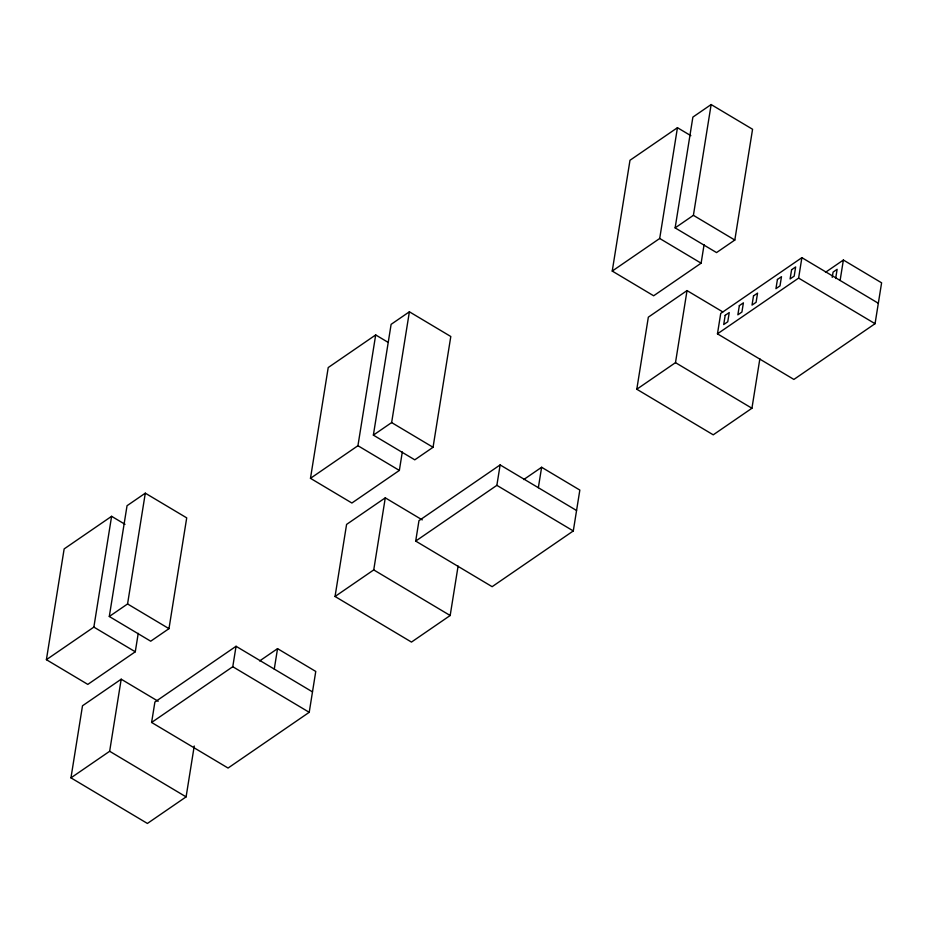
<?xml version="1.0" encoding="UTF-8"?>
<svg xmlns="http://www.w3.org/2000/svg" width="928" height="928" viewBox="0 0 928 928"><rect width="100%" height="100%" fill="white"/><g stroke="black" fill="none" stroke-linecap="round" stroke-linejoin="round"><path stroke-width="1.39" d="M138.237 633.337L135.279 651.792L87.812 684.4L46.4 659.692L64.148 548.912L111.604 516.316L125.013 524.308M46.4 659.692L93.867 627.096L111.604 516.316M194.242 745.996L186.099 796.874L147.401 823.449L70.957 777.85L82.499 705.779L121.197 679.203L158.189 701.266M109.295 616.494L127.043 505.714L145.302 493.174L186.714 517.87L168.977 628.65L150.707 641.202L109.295 616.494L127.565 603.954L145.302 493.174M70.957 777.85L109.655 751.274L121.197 679.203M259.643 660.945L277.542 648.649L315.764 671.443L309.221 712.31L228.056 768.048L151.612 722.46L154.895 702.02L236.048 646.282L312.492 691.882M151.612 722.46L232.777 666.71L236.048 646.282M274.27 669.076L277.542 648.649M402.311 451.959L399.353 470.426L351.886 503.022L310.474 478.326L328.222 367.546L375.689 334.938L387.869 342.212M310.474 478.326L357.941 445.718L375.689 334.938M458.096 566.045L450.173 615.508L411.475 642.083L335.043 596.484L346.585 524.413L385.282 497.837L422.263 519.9M373.369 435.128L391.117 324.348L409.387 311.796L450.799 336.504L433.051 447.284L414.781 459.824L373.369 435.128L391.639 422.576L409.387 311.796M335.043 596.484L373.74 569.908L385.282 497.837M523.717 479.567L541.627 467.271L579.838 490.077L573.295 530.944L492.13 586.682L415.698 541.082L418.969 520.654L500.134 464.916L576.566 510.504M415.698 541.082L496.863 485.344L500.134 464.916M538.344 487.71L541.627 467.271M704.074 244.714L701.116 263.181L653.648 295.777L612.236 271.069L629.984 160.289L677.452 127.693L690.85 135.685M612.236 271.069L659.704 238.473L677.452 127.693M759.858 358.788L751.935 408.25L713.238 434.826L636.794 389.238L648.336 317.167L687.033 290.592L722.796 311.912M675.132 227.882L692.88 117.102L711.138 104.551L752.562 129.259L734.814 240.039L716.544 252.578L675.132 227.882L693.402 215.331L711.138 104.551M636.794 389.238L675.491 362.651L687.033 290.592M825.479 272.322L843.378 260.026L881.6 282.82L875.058 323.698L793.892 379.436L717.46 333.836L720.731 313.409L801.885 257.659L878.329 303.259M717.46 333.836L798.614 278.098L801.885 257.659M832.23 277.368L833.077 272.113L837.126 269.317L835.652 278.516M840.107 280.465L843.378 260.026M693.402 215.331L734.814 240.039M798.614 278.098L875.058 323.698M659.704 238.473L701.116 263.181M675.491 362.651L751.935 408.25M391.639 422.576L433.051 447.284M496.863 485.344L573.295 530.944M357.941 445.718L399.353 470.426M373.74 569.908L450.173 615.508M127.565 603.954L168.977 628.65M232.777 666.71L309.221 712.31M93.867 627.096L135.279 651.792M109.655 751.274L186.099 796.874M725.186 315.346L723.712 324.545L727.761 321.761L729.234 312.562L725.186 315.346M739.338 305.625L737.864 314.812L741.924 312.028L743.398 302.841L739.338 305.625M753.501 295.893L752.028 305.092L756.088 302.308L757.561 293.109L753.501 295.893M777.42 279.467L775.947 288.666L780.007 285.882L781.48 276.683L777.42 279.467M791.584 269.746L790.111 278.934L794.171 276.15L795.644 266.951L791.584 269.746"/></g></svg>
